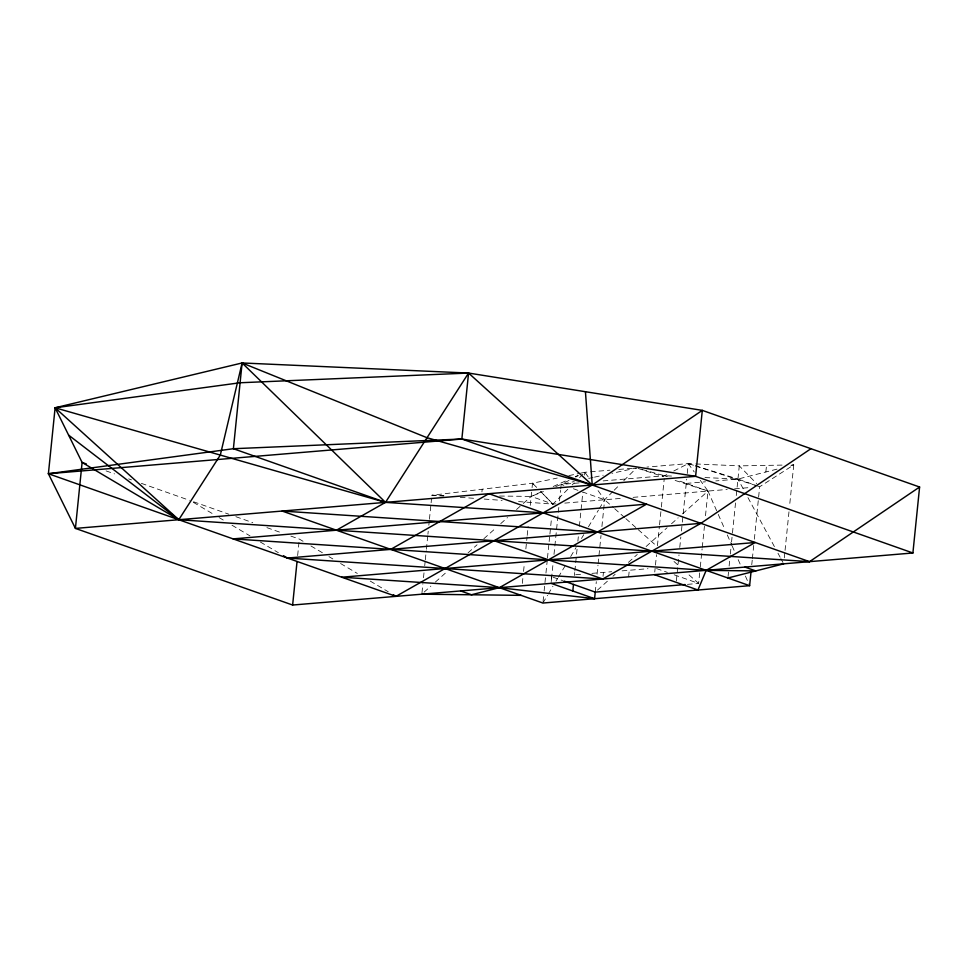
<?xml version="1.0" encoding="UTF-8"?>
<svg xmlns="http://www.w3.org/2000/svg" width="968" height="968" viewBox="0 0 968 968"><rect width="100%" height="100%" fill="white"/><g stroke="black" fill="none" stroke-linecap="round" stroke-linejoin="round"><path stroke-width="0.73" stroke-dasharray="4.84 3.63" d="M682.331 522.127L686.687 479.16M687.256 473.509L688.236 463.599L694.237 463.866M297.648 555.559L299.015 542.068M421.988 592.682L422.895 583.692M423.5 577.69L424.117 571.701M424.722 565.699L425.182 561.198M425.327 559.71L426.247 550.707M426.404 549.207L427.771 535.715M427.916 534.215L428.231 531.226M428.836 525.225L429.296 520.724M429.441 519.223L430.966 504.231M431.123 502.743L431.571 498.242M481.931 491.865L482.197 489.227M522.345 583.365L522.95 577.364M523.567 571.374L524.329 563.872M525.854 548.88L527.064 536.889M527.221 535.389L528.129 526.398M530.258 505.405L531.916 489.082M532.073 487.618L532.521 483.226L557.241 478.059M543.048 601.539L543.968 592.537M544.113 591.037L545.795 574.556M545.952 573.056L547.319 559.564M547.464 558.064L548.989 543.072M549.146 541.572L549.751 535.57M549.909 534.07L551.578 517.59M551.712 576.734L551.167 582.01L553.091 563.34M574.387 575.476L574.689 572.499M574.847 571.011L577.11 548.674M577.872 541.221L578.319 536.756M579.384 526.326L582.857 492.071L604.637 499.754L613.579 507.716M584.587 475.106L584.866 472.287L609.973 470.182M595.247 592.101L596.312 581.671M597.074 574.23L597.982 565.288M598.127 563.799L601.007 535.498M601.914 526.568L604.637 499.754L613.143 491.272M603.028 576.371L603.427 572.415M628.619 576.843L629.297 570.249M654.755 572.04L655.154 568.083M655.457 565.106L656.522 554.688M657.429 545.746L659.389 526.386M659.547 524.898L661.205 508.515M661.362 507.026L664.242 478.724M676.354 581.03L679.004 554.906M679.766 547.452L680.819 537.022M681.424 531.069L682.186 523.627M699.683 572.887L698.618 583.414L686.639 584.43M700.3 566.873L702.127 548.832M702.284 547.319L704.426 526.265M705.49 515.738L707.995 491.079L700.263 480.322M728.057 576.505L728.505 572.015M729.122 566.014L730.187 555.523M730.332 554.023L731.397 543.532M731.554 542.032L732.316 534.53M732.474 533.029L735.668 501.557M736.273 495.555L739.286 465.874L782.277 465.1M751.761 564.683L752.221 560.194M752.366 558.693L753.745 545.202M754.35 539.2L759.674 486.735L793.748 464.894L789.477 506.869M765.845 471.985L766.523 465.378M784.298 557.834L784.915 551.845M785.06 550.344L789.331 508.369M553.999 554.41L558.887 506.76M559.492 500.807L560.569 490.377M560.714 488.888L561.174 484.423L569.075 480.382M542.903 603.04L547.525 595.284M548.299 594.001L552.934 586.257M556.019 581.09L557.568 578.501M558.33 577.218L566.824 563.013M570.684 556.564L576.081 547.525M581.478 538.486L583.801 534.614M588.423 526.87L598.454 510.075M599.228 508.793L604.637 499.754L596.905 489.009M567.841 489.251L552.946 504.098L518.57 501.581M572.1 485.004L574.23 482.887M579.554 477.587L584.866 472.287L590.02 479.45M614.208 490.207L619.532 484.907M623.779 480.673L636.557 467.943L611.909 473.328M424.081 592.162L430.845 586.124M435.358 582.083L447.76 570.999M468.052 552.861L477.067 544.79M483.831 538.752L496.233 527.657M500.746 523.627L507.51 517.577M516.525 509.519L522.163 504.473M523.289 503.469L531.178 496.415L542.189 491.466M597.462 590.117L607.408 581.199M612.938 576.25L615.152 574.266M628.413 562.384L637.259 554.458M646.104 546.533L667.097 527.717M671.526 523.761L678.157 517.819M682.573 513.851L707.995 491.079L717.651 513.004M575.658 477.006L578.283 475.651M603.125 480.902L664.544 475.748L667.17 474.393M673.752 471.017L688.236 463.599L693.911 465.366L688.236 463.599L646.89 467.072M553.2 486.517L566.97 480.322M575.234 476.619L577.981 475.373M499.585 496.039L531.178 496.415L543.447 491.502M555.717 486.601L561.174 484.423L574.218 481.568M777.001 469.141L737.955 479.063L715.8 480.927M790.953 465.596L793.748 464.894L790.88 464.942M588.713 478.398L593.069 477.454M594.509 477.139L603.209 475.227M568.869 475.627L579.058 473.497M580.51 473.195L584.866 472.287M443.84 496.112L431.885 495.241L532.521 483.226L536.635 487.412M618.83 469.432L632.128 468.318M579.154 482.911L561.174 484.423L563.884 485.379M686.264 483.407L705.466 481.798M555.898 503.844L552.946 504.098L531.178 496.415M564.767 503.106L622.605 498.242M633.096 497.358L727.198 489.457M734.579 488.84L750.817 487.473M575.742 574.726L581.877 574.218M591.932 573.371L611.703 571.725M622.109 570.854L647.979 568.688M431.885 495.241L443.913 495.386M695.738 463.938L739.286 465.874L756.625 483.601M642.147 469.504L664.544 475.748L675.023 476.22M704.994 477.575L737.955 479.063L759.674 486.735L695.375 465.923M460.284 497.322L476.716 498.52M484.194 499.064L502.126 500.383M695.339 465.814L737.955 479.063L744.38 490.982M637.985 468.403L663.697 476.728M675.132 480.43L707.995 491.079L678.12 480.527M664.544 475.748L667.255 476.704M573.371 488.731L581.502 491.599M656.522 568.567L667.375 572.403M674.176 574.798L698.618 583.414L687.425 573.455M553.067 577.218L562.602 580.582M106.093 470.908L114.563 473.896M128.659 478.87L131.491 479.862M141.364 483.347L189.317 500.274M193.552 501.763L228.811 514.202M235.865 516.682L252.781 522.659M266.89 527.633L280.986 532.606M290.86 536.091L299.33 539.079L304.484 542.128M310.922 545.952L322.526 552.825M328.963 556.636L332.835 558.935M340.567 563.509L357.325 573.443M370.212 581.078L388.253 591.775M193.31 502.295L213.928 514.516M219.083 517.565L224.237 520.627M231.969 525.201L250.022 535.897M260.332 542.007L278.373 552.704M614.704 508.72L624.771 517.686M625.897 518.679L637.077 528.637M638.202 529.629L656.098 545.565M674.006 561.5L679.596 566.486M532.521 483.226L536.599 487.4M688.236 463.599L694.25 471.961M747.962 497.613L774.4 546.617M777.982 553.236L780.123 557.205M780.837 558.536L782.979 562.505M718.256 514.383L724.294 528.092M727.307 534.941L731.53 544.548M732.135 545.916L734.543 551.397M738.16 559.625L740.58 565.106M745.408 576.081L749.026 584.297M552.946 504.098L540.713 491.575L552.946 504.098"/><path stroke-width="1.45" d="M585.434 391.713L592.235 485.016L468.56 373.055L240.1 382.759L55.103 407.782L82.111 462.45L75.419 528.407L695.605 476.329L702.308 410.371L592.235 485.016L395.985 596.349L48.4 473.739L55.103 407.782L242.109 362.964L468.56 373.055L702.308 410.371L919.6 487.025L912.897 552.982L292.626 605.036L75.419 528.407L48.4 473.739L233.397 448.716L461.857 439.024L695.605 476.329L912.897 552.982M292.626 605.036L297.043 561.561M919.6 487.025L809.538 561.658L461.857 439.024L468.56 373.055L385.506 502.368L336.44 530.21M572.814 591.012L573.479 584.418M460.586 590.928L471.476 594.763L499.355 587.673L646.551 504.171L233.082 538.886L706.168 570.346L755.209 542.504L341.692 577.206L499.355 587.673L594.582 598.696L595.247 592.101L563.957 581.054M597.51 532.013L282.148 511.056L542.903 603.04L749.631 585.676L750.999 572.185M86.346 463.95L82.111 462.45L178.778 519.731L220.305 455.081L242.109 362.964L427.033 437.717L592.235 485.016M283.527 555.753L287.399 558.052L602.761 579.009L700.88 523.337L810.942 448.692M390.733 549.364L488.876 493.692L749.631 585.676M727.9 578.005L783.693 563.836M48.4 473.739L461.857 439.024M287.399 558.052L700.88 523.337M595.247 592.101L685.138 584.551M421.83 594.183L521.123 595.356M543.169 512.846L385.506 502.368L55.103 407.782L178.778 519.731L809.538 561.658M494.14 540.713L602.761 579.009M744.936 567.091L755.802 570.926L706.168 570.346L697.952 590.008L654.489 574.677M551.034 583.329L594.582 598.696M393.407 594.824L395.985 596.349M68.607 435.116L178.778 519.731M242.109 362.964L233.397 448.716L385.506 502.368L242.109 362.964"/></g></svg>
